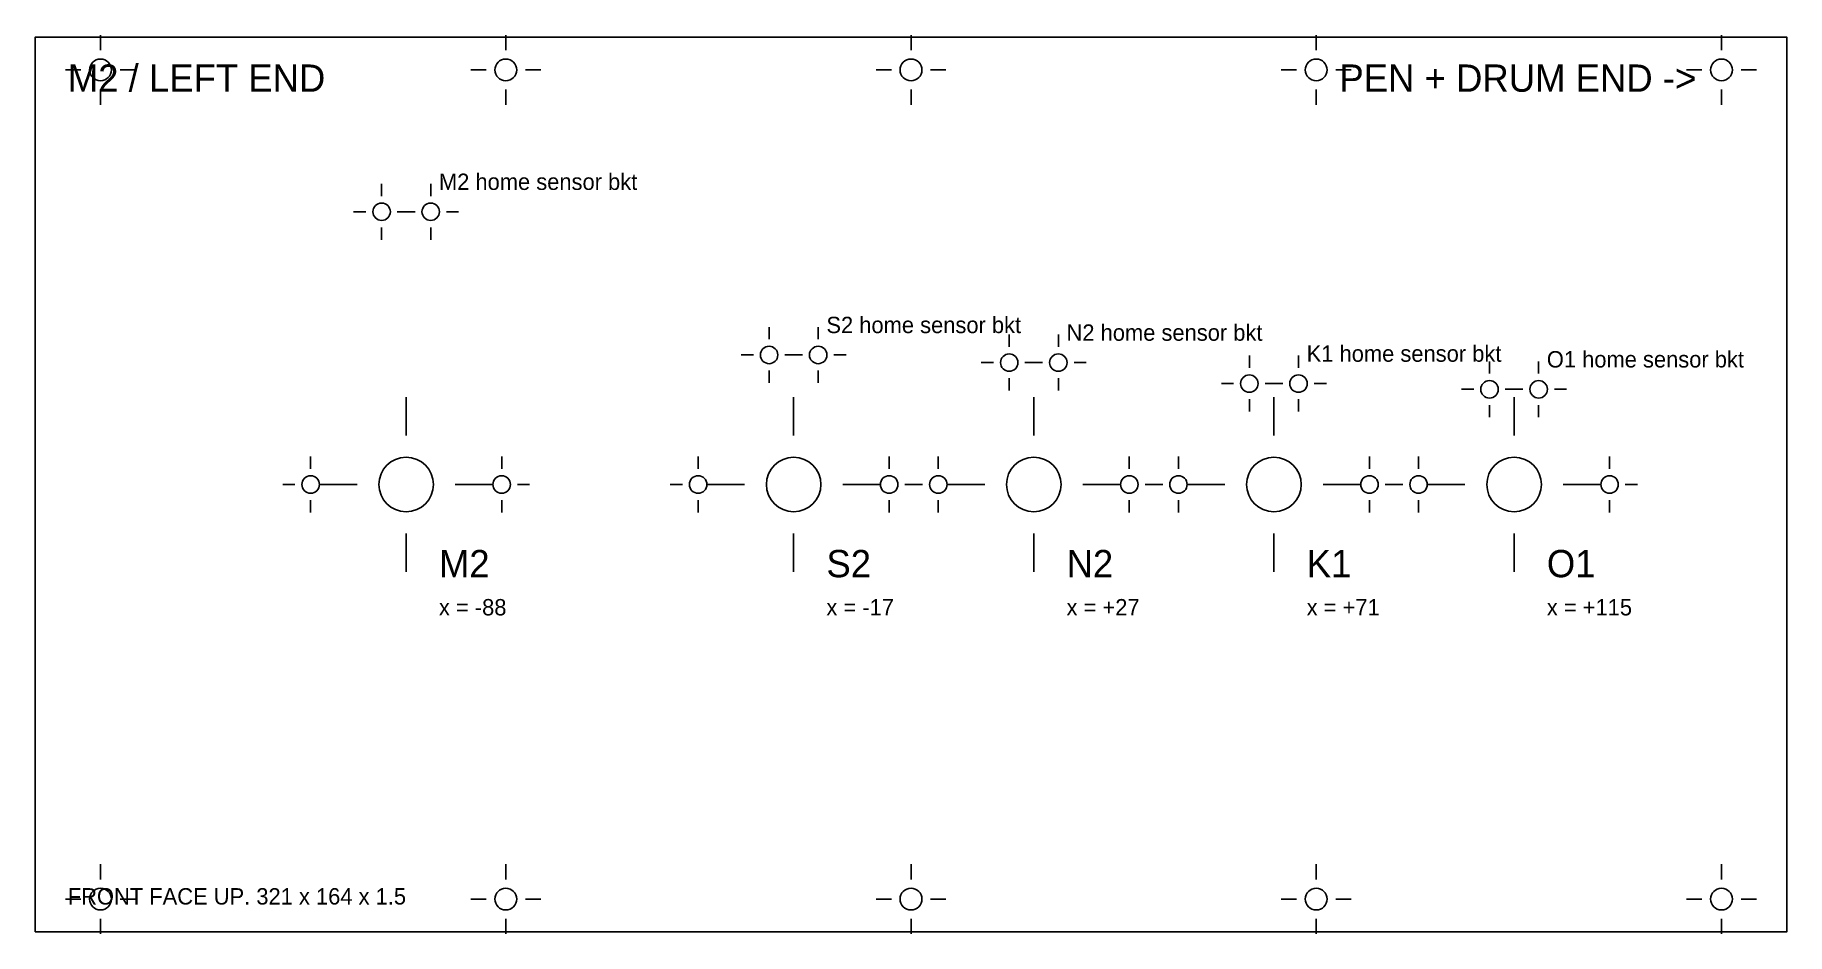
# Model space of a CAD drawing. Header units: millimetres. Extents: x -156 to 165, y -82 to 82.
import ezdxf

# ---------------------------------------------------------------- set-up
doc = ezdxf.new("R2010")
doc.units = ezdxf.units.MM
for name, color, linetype in [('CUT', 7, 'CONTINUOUS'), ('REF_MARKS', 1, 'CONTINUOUS'), ('REF_TEXT', 3, 'CONTINUOUS')]:
    doc.layers.add(name, color=color, linetype=linetype)

msp = doc.modelspace()

# ---------------------------------------------------------------- linework, layer by layer
at = {"layer": 'CUT'}
msp.add_lwpolyline([(-156, -82), (165, -82), (165, 82), (-156, 82)], close=True, dxfattribs=at)
for centre, radius in [((-144, 76), 2), ((-69.75, 76), 2), ((4.5, 76), 2), ((78.75, 76), 2), ((153, 76), 2), ((-92.5, 50), 1.6), ((-83.5, 50), 1.6), ((-21.5, 23.75), 1.6), ((-12.5, 23.75), 1.6), ((22.5, 22.35), 1.6), ((31.5, 22.35), 1.6), ((66.5, 18.5), 1.6), ((75.5, 18.5), 1.6), ((110.5, 17.45), 1.6), ((119.5, 17.45), 1.6), ((-88, 0), 5), ((-17, 0), 5), ((27, 0), 5), ((71, 0), 5), ((115, 0), 5), ((-105.5, 0), 1.6), ((-70.5, 0), 1.6), ((-34.5, 0), 1.6), ((0.5, 0), 1.6), ((9.5, 0), 1.6), ((44.5, 0), 1.6), ((53.5, 0), 1.6), ((88.5, 0), 1.6), ((97.5, 0), 1.6), ((132.5, 0), 1.6), ((-144, -76), 2), ((-69.75, -76), 2), ((4.5, -76), 2), ((78.75, -76), 2), ((153, -76), 2)]:
    msp.add_circle(centre, radius, dxfattribs=at)
at = {"layer": 'REF_MARKS'}
for p, q in [((-144, 79.6), (-144, 82.4)), ((-69.75, 79.6), (-69.75, 82.4)), ((4.5, 79.6), (4.5, 82.4)), ((78.75, 79.6), (78.75, 82.4)), ((153, 79.6), (153, 82.4)), ((-147.6, 76), (-150.4, 76)), ((-140.4, 76), (-137.6, 76)), ((-73.35, 76), (-76.15, 76)), ((-66.15, 76), (-63.35, 76)), ((0.9, 76), (-1.9, 76)), ((8.1, 76), (10.9, 76)), ((75.15, 76), (72.35, 76)), ((82.35, 76), (85.15, 76)), ((149.4, 76), (146.6, 76)), ((156.6, 76), (159.4, 76)), ((-144, 72.4), (-144, 69.6)), ((-69.75, 72.4), (-69.75, 69.6)), ((4.5, 72.4), (4.5, 69.6)), ((78.75, 72.4), (78.75, 69.6)), ((153, 72.4), (153, 69.6)), ((-92.5, 52.88), (-92.5, 55.12)), ((-83.5, 52.88), (-83.5, 55.12)), ((-95.38, 50), (-97.62, 50)), ((-89.62, 50), (-87.38, 50)), ((-86.38, 50), (-88.62, 50)), ((-80.62, 50), (-78.38, 50)), ((-92.5, 47.12), (-92.5, 44.88)), ((-83.5, 47.12), (-83.5, 44.88)), ((-21.5, 26.63), (-21.5, 28.87)), ((-12.5, 26.63), (-12.5, 28.87)), ((22.5, 25.23), (22.5, 27.47)), ((31.5, 25.23), (31.5, 27.47)), ((-24.38, 23.75), (-26.62, 23.75)), ((-18.62, 23.75), (-16.38, 23.75)), ((-15.38, 23.75), (-17.62, 23.75)), ((-9.62, 23.75), (-7.38, 23.75)), ((66.5, 21.38), (66.5, 23.62)), ((75.5, 21.38), (75.5, 23.62)), ((110.5, 20.33), (110.5, 22.57)), ((119.5, 20.33), (119.5, 22.57)), ((-21.5, 20.87), (-21.5, 18.63)), ((-12.5, 20.87), (-12.5, 18.63)), ((19.62, 22.35), (17.38, 22.35)), ((22.5, 19.47), (22.5, 17.23)), ((25.38, 22.35), (27.62, 22.35)), ((28.62, 22.35), (26.38, 22.35)), ((31.5, 19.47), (31.5, 17.23)), ((34.38, 22.35), (36.62, 22.35)), ((63.62, 18.5), (61.38, 18.5)), ((69.38, 18.5), (71.62, 18.5)), ((72.62, 18.5), (70.38, 18.5)), ((78.38, 18.5), (80.62, 18.5)), ((107.62, 17.45), (105.38, 17.45)), ((113.38, 17.45), (115.62, 17.45)), ((116.62, 17.45), (114.38, 17.45)), ((122.38, 17.45), (124.62, 17.45)), ((-88, 9), (-88, 16)), ((-17, 9), (-17, 16)), ((27, 9), (27, 16)), ((66.5, 15.62), (66.5, 13.38)), ((71, 9), (71, 16)), ((75.5, 15.62), (75.5, 13.38)), ((110.5, 14.57), (110.5, 12.33)), ((115, 9), (115, 16)), ((119.5, 14.57), (119.5, 12.33)), ((-105.5, 2.88), (-105.5, 5.12)), ((-70.5, 2.88), (-70.5, 5.12)), ((-34.5, 2.88), (-34.5, 5.12)), ((0.5, 2.88), (0.5, 5.12)), ((9.5, 2.88), (9.5, 5.12)), ((44.5, 2.88), (44.5, 5.12)), ((53.5, 2.88), (53.5, 5.12)), ((88.5, 2.88), (88.5, 5.12)), ((97.5, 2.88), (97.5, 5.12)), ((132.5, 2.88), (132.5, 5.12)), ((-108.38, 0), (-110.62, 0)), ((-97, 0), (-104, 0)), ((-102.62, 0), (-100.38, 0)), ((-79, 0), (-72, 0)), ((-73.38, 0), (-75.62, 0)), ((-67.62, 0), (-65.38, 0)), ((-37.38, 0), (-39.62, 0)), ((-26, 0), (-33, 0)), ((-31.62, 0), (-29.38, 0)), ((-8, 0), (-1, 0)), ((-2.38, 0), (-4.62, 0)), ((3.38, 0), (5.62, 0)), ((6.62, 0), (4.38, 0)), ((18, 0), (11, 0)), ((12.38, 0), (14.62, 0)), ((36, 0), (43, 0)), ((41.62, 0), (39.38, 0)), ((47.38, 0), (49.62, 0)), ((50.62, 0), (48.38, 0)), ((62, 0), (55, 0)), ((56.38, 0), (58.62, 0)), ((80, 0), (87, 0)), ((85.62, 0), (83.38, 0)), ((91.38, 0), (93.62, 0)), ((94.62, 0), (92.38, 0)), ((106, 0), (99, 0)), ((100.38, 0), (102.62, 0)), ((124, 0), (131, 0)), ((129.62, 0), (127.38, 0)), ((135.38, 0), (137.62, 0)), ((-105.5, -2.88), (-105.5, -5.12)), ((-70.5, -2.88), (-70.5, -5.12)), ((-34.5, -2.88), (-34.5, -5.12)), ((0.5, -2.88), (0.5, -5.12)), ((9.5, -2.88), (9.5, -5.12)), ((44.5, -2.88), (44.5, -5.12)), ((53.5, -2.88), (53.5, -5.12)), ((88.5, -2.88), (88.5, -5.12)), ((97.5, -2.88), (97.5, -5.12)), ((132.5, -2.88), (132.5, -5.12)), ((-88, -9), (-88, -16)), ((-17, -9), (-17, -16)), ((27, -9), (27, -16)), ((71, -9), (71, -16)), ((115, -9), (115, -16)), ((-144, -72.4), (-144, -69.6)), ((-69.75, -72.4), (-69.75, -69.6)), ((4.5, -72.4), (4.5, -69.6)), ((78.75, -72.4), (78.75, -69.6)), ((153, -72.4), (153, -69.6)), ((-147.6, -76), (-150.4, -76)), ((-140.4, -76), (-137.6, -76)), ((-73.35, -76), (-76.15, -76)), ((-66.15, -76), (-63.35, -76)), ((0.9, -76), (-1.9, -76)), ((8.1, -76), (10.9, -76)), ((75.15, -76), (72.35, -76)), ((82.35, -76), (85.15, -76)), ((149.4, -76), (146.6, -76)), ((156.6, -76), (159.4, -76)), ((-144, -79.6), (-144, -82.4)), ((-69.75, -79.6), (-69.75, -82.4)), ((4.5, -79.6), (4.5, -82.4)), ((78.75, -79.6), (78.75, -82.4)), ((153, -79.6), (153, -82.4))]:
    msp.add_line(p, q, dxfattribs=at)

# ---------------------------------------------------------------- texts
at = {"layer": 'REF_TEXT'}
for s, height, p in [('M2 / LEFT END', 5, (-150, 72)), ('PEN + DRUM END ->', 5, (83, 72)), ('M2 home sensor bkt', 3, (-82, 54)), ('S2 home sensor bkt', 3, (-11, 27.75)), ('N2 home sensor bkt', 3, (33, 26.35)), ('K1 home sensor bkt', 3, (77, 22.5)), ('O1 home sensor bkt', 3, (121, 21.45)), ('M2', 5, (-82, -17)), ('S2', 5, (-11, -17)), ('N2', 5, (33, -17)), ('K1', 5, (77, -17)), ('O1', 5, (121, -17)), ('x = -88', 3, (-82, -24)), ('x = -17', 3, (-11, -24)), ('x = +27', 3, (33, -24)), ('x = +71', 3, (77, -24)), ('x = +115', 3, (121, -24)), ('FRONT FACE UP. 321 x 164 x 1.5', 3, (-150, -77))]:
    msp.add_text(s, height=height, dxfattribs=at).set_placement(p)

doc.saveas('drawing.dxf')
